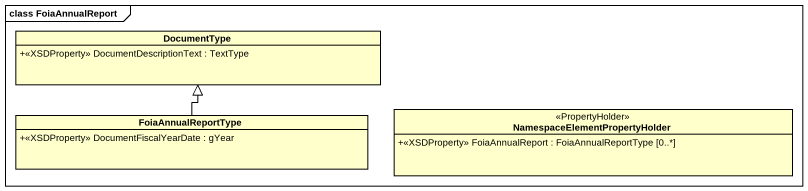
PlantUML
@startuml
mainframe class FoiaAnnualReport
hide circle
hide empty members
skinparam classAttributeIconSize 0
class DocumentType {
  +<<XSDProperty>> DocumentDescriptionText : TextType
}
class FoiaAnnualReportType {
  +<<XSDProperty>> DocumentFiscalYearDate : gYear
}
class "NamespaceElementPropertyHolder" as NamespaceElementPropertyHold <<PropertyHolder>> {
  +<<XSDProperty>> FoiaAnnualReport : FoiaAnnualReportType [0..*]
}
FoiaAnnualReportType -up-|> DocumentType
@enduml
